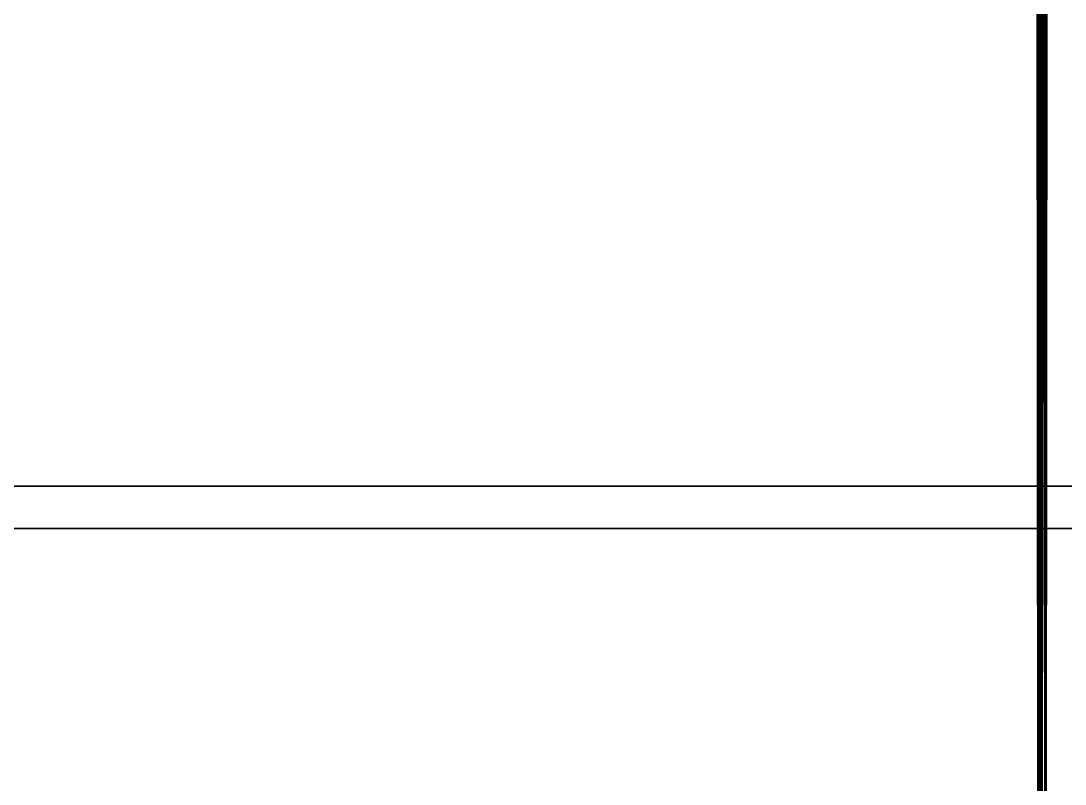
# Model space of a CAD drawing. Header units: inches. Extents: x -38100 to 38100, y 0 to 31750.
# Drawn here: x -35574.8826 to -35574.5158, y 0.2679 to 0.5358 of the extents above; entities that cross this region are included whole.
import ezdxf

# ---------------------------------------------------------------- set-up
doc = ezdxf.new("R2010")
doc.units = ezdxf.units.IN
doc.header["$LTSCALE"] = 65.185185
doc.header["$MEASUREMENT"] = 0
for name, color, linetype in [('1', 7, 'CONTINUOUS'), ('13', 7, 'CONTINUOUS'), ('36', 7, 'CONTINUOUS'), ('41', 7, 'CONTINUOUS'), ('5', 7, 'CONTINUOUS'), ('9', 7, 'CONTINUOUS')]:
    doc.layers.add(name, color=color, linetype=linetype)

msp = doc.modelspace()

# ---------------------------------------------------------------- linework, layer by layer
at = {"layer": '1', "color": 7, "linetype": 'CONTINUOUS', "true_color": 0xa89b88}
for points in [[(-35577.06958, 3175, 33174.40396), (-35574.52267, 3175, 33196.35699), (-35577.06958, 0, 33174.40396), (-35577.06958, 3175, 33174.40396)], [(-35577.06958, 0, 33174.40396), (-35574.52267, 3175, 33196.35699), (-35574.52267, 0, 33196.35699), (-35577.06958, 0, 33174.40396)], [(-35574.52267, 3175, 32843.64301), (-35577.06958, 3175, 32865.59604), (-35574.52267, 0, 32843.64301), (-35574.52267, 3175, 32843.64301)], [(-35574.52267, 0, 32843.64301), (-35577.06958, 3175, 32865.59604), (-35577.06958, 0, 32865.59604), (-35574.52267, 0, 32843.64301)], [(-35574.52267, 3175, 33196.35699), (-35571.63801, 3175, 33218.26819), (-35574.52267, 0, 33196.35699), (-35574.52267, 3175, 33196.35699)], [(-35574.52267, 0, 33196.35699), (-35571.63801, 3175, 33218.26819), (-35571.63801, 0, 33218.26819), (-35574.52267, 0, 33196.35699)], [(-35571.63801, 3175, 32821.73181), (-35574.52267, 3175, 32843.64301), (-35571.63801, 0, 32821.73181), (-35571.63801, 3175, 32821.73181)], [(-35571.63801, 0, 32821.73181), (-35574.52267, 3175, 32843.64301), (-35574.52267, 0, 32843.64301), (-35571.63801, 0, 32821.73181)]]:
    msp.add_3dface(points, dxfattribs=at)
at = {"layer": '13', "color": 7, "linetype": 'CONTINUOUS', "true_color": 0xa89b88}
for points in [[(-35574.52405, 0, 10336.35699), (-35577.07095, 0, 10314.40396), (-35574.52405, 3175, 10336.35699), (-35574.52405, 0, 10336.35699)], [(-35574.52405, 3175, 10336.35699), (-35577.07095, 0, 10314.40396), (-35577.07095, 3175, 10314.40396), (-35574.52405, 3175, 10336.35699)], [(-35577.07095, 0, 10005.59604), (-35574.52405, 0, 9983.64301), (-35577.07095, 3175, 10005.59604), (-35577.07095, 0, 10005.59604)], [(-35577.07095, 3175, 10005.59604), (-35574.52405, 0, 9983.64301), (-35574.52405, 3175, 9983.64301), (-35577.07095, 3175, 10005.59604)], [(-35571.63938, 0, 10358.26819), (-35574.52405, 0, 10336.35699), (-35571.63938, 3175, 10358.26819), (-35571.63938, 0, 10358.26819)], [(-35571.63938, 3175, 10358.26819), (-35574.52405, 0, 10336.35699), (-35574.52405, 3175, 10336.35699), (-35571.63938, 3175, 10358.26819)], [(-35574.52405, 0, 9983.64301), (-35571.63938, 0, 9961.73181), (-35574.52405, 3175, 9983.64301), (-35574.52405, 0, 9983.64301)], [(-35574.52405, 3175, 9983.64301), (-35571.63938, 0, 9961.73181), (-35571.63938, 3175, 9961.73181), (-35574.52405, 3175, 9983.64301)]]:
    msp.add_3dface(points, dxfattribs=at)
at = {"layer": '36', "color": 7, "linetype": 'CONTINUOUS', "true_color": 0xa89b88}
for points in [[(-38100, 6350, -45720), (38100, 6350, -45720), (-38100, 0, -45720), (-38100, 6350, -45720)], [(38100, 6350, -45720), (38100, 0, -45720), (-38100, 0, -45720), (38100, 6350, -45720)]]:
    msp.add_3dface(points, dxfattribs=at)
at = {"layer": '41', "color": 7, "linetype": 'CONTINUOUS', "true_color": 0xa89b88}
for points in [[(38100, 0.35765, 39437.39439), (38100, 0.8047, 39471.08921), (-38100, 0.35765, 39437.39439), (38100, 0.35765, 39437.39439)], [(-38100, 0.35765, 39437.39439), (38100, 0.8047, 39471.08921), (-38100, 0.8047, 39471.08921), (-38100, 0.35765, 39437.39439)], [(38100, 0.08941, 39403.69767), (38100, 0.35765, 39437.39439), (-38100, 0.08941, 39403.69767), (38100, 0.08941, 39403.69767)], [(-38100, 0.08941, 39403.69767), (38100, 0.35765, 39437.39439), (-38100, 0.35765, 39437.39439), (-38100, 0.08941, 39403.69767)]]:
    msp.add_3dface(points, dxfattribs=at)
at = {"layer": '5', "color": 7, "linetype": 'CONTINUOUS', "true_color": 0xa89b88}
for points in [[(-35574.52519, 3175, -39292.35699), (-35577.07209, 3175, -39270.40396), (-35574.52519, 0, -39292.35699), (-35574.52519, 3175, -39292.35699)], [(-35574.52519, 0, -39292.35699), (-35577.07209, 3175, -39270.40396), (-35577.07209, 0, -39270.40396), (-35574.52519, 0, -39292.35699)], [(-35577.07209, 3175, -38961.59604), (-35574.52519, 3175, -38939.64301), (-35577.07209, 0, -38961.59604), (-35577.07209, 3175, -38961.59604)], [(-35577.07209, 0, -38961.59604), (-35574.52519, 3175, -38939.64301), (-35574.52519, 0, -38939.64301), (-35577.07209, 0, -38961.59604)], [(-35571.64052, 3175, -39314.26819), (-35574.52519, 3175, -39292.35699), (-35571.64052, 0, -39314.26819), (-35571.64052, 3175, -39314.26819)], [(-35571.64052, 0, -39314.26819), (-35574.52519, 3175, -39292.35699), (-35574.52519, 0, -39292.35699), (-35571.64052, 0, -39314.26819)], [(-35574.52519, 3175, -38939.64301), (-35571.64052, 3175, -38917.73181), (-35574.52519, 0, -38939.64301), (-35574.52519, 3175, -38939.64301)], [(-35574.52519, 0, -38939.64301), (-35571.64052, 3175, -38917.73181), (-35571.64052, 0, -38917.73181), (-35574.52519, 0, -38939.64301)]]:
    msp.add_3dface(points, dxfattribs=at)
at = {"layer": '9', "color": 7, "linetype": 'CONTINUOUS', "true_color": 0xa89b88}
for points in [[(-35574.52462, 0, -14301.64301), (-35577.07152, 0, -14323.59604), (-35574.52462, 3175, -14301.64301), (-35574.52462, 0, -14301.64301)], [(-35574.52462, 3175, -14301.64301), (-35577.07152, 0, -14323.59604), (-35577.07152, 3175, -14323.59604), (-35574.52462, 3175, -14301.64301)], [(-35577.07152, 0, -14632.40396), (-35574.52462, 0, -14654.35699), (-35577.07152, 3175, -14632.40396), (-35577.07152, 0, -14632.40396)], [(-35577.07152, 3175, -14632.40396), (-35574.52462, 0, -14654.35699), (-35574.52462, 3175, -14654.35699), (-35577.07152, 3175, -14632.40396)], [(-35571.63995, 0, -14279.73181), (-35574.52462, 0, -14301.64301), (-35571.63995, 3175, -14279.73181), (-35571.63995, 0, -14279.73181)], [(-35571.63995, 3175, -14279.73181), (-35574.52462, 0, -14301.64301), (-35574.52462, 3175, -14301.64301), (-35571.63995, 3175, -14279.73181)], [(-35574.52462, 0, -14654.35699), (-35571.63995, 0, -14676.26819), (-35574.52462, 3175, -14654.35699), (-35574.52462, 0, -14654.35699)], [(-35574.52462, 3175, -14654.35699), (-35571.63995, 0, -14676.26819), (-35571.63995, 3175, -14676.26819), (-35574.52462, 3175, -14654.35699)]]:
    msp.add_3dface(points, dxfattribs=at)

doc.saveas('drawing.dxf')
